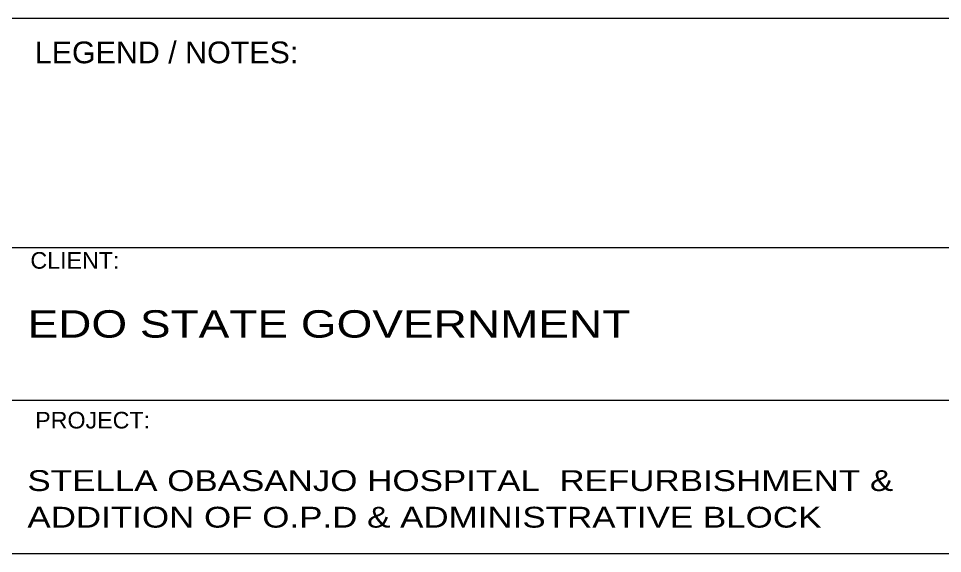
# Model space of a CAD drawing. Header units: millimetres. Extents: x -160614 to 59925, y -157025 to 0.
# Drawn here: x -71978 to -58475, y -129881 to -122056 of the extents above; entities that cross this region are included whole.
import ezdxf

# ---------------------------------------------------------------- set-up
doc = ezdxf.new("R2010")
doc.units = ezdxf.units.MM
doc.header["$LTSCALE"] = 8
doc.layers.add('Frame', color=9, linetype='Continuous', lineweight=9)
doc.styles.add('MARI3', font='arial.ttf', dxfattribs={"width": 1.2})
doc.styles.add('TTLB-A0-JeddahDP$0$Standard', font='txt_____.ttf')
doc.styles.add('TTLB-A0-JeddahDP$0$swis721', font='swiss.ttf')

msp = doc.modelspace()

# ---------------------------------------------------------------- linework, layer by layer
at = {"layer": 'Frame'}
for p, q in [((-16440.4, -122055.5), (-86027.4, -122055.5)), ((-16440.4, -125409.3), (-86027.4, -125409.3)), ((-58192.6, -127645.2), (-72110, -127645.2)), ((-86027.4, -129881.1, 0.4), (-16440.4, -129881.1, 0.4))]:
    msp.add_line(p, q, dxfattribs=at)

# ---------------------------------------------------------------- texts
at = {"layer": 'Frame', "style": 'MARI3', "width": 1.2}
for s, height, p in [('EDO STATE GOVERNMENT', 400.787, (-71846.3, -126723.5, 0)), ('STELLA OBASANJO HOSPITAL  REFURBISHMENT &', 304.598, (-71848, -128966.8, 0)), ('ADDITION OF O.P.D & ADMINISTRATIVE BLOCK', 304.598, (-71848, -129501.9, 0))]:
    msp.add_text(s, height=height, dxfattribs=at).set_placement(p)
at = {"layer": 'Frame', "attachment_point": 1}
for s, insert, char_height, width, style in [('{\\fArial|b0|i0|c0|p34;LEGEND / NOTES:}', (-71739.5, -122392.8), 317.963, 7631.121, 'TTLB-A0-JeddahDP$0$Standard'), ('CLIENT:', (-71804.4, -125472.4), 243.01, 5832.34, 'TTLB-A0-JeddahDP$0$swis721'), ('PROJECT:', (-71734, -127809), 243.01, 5832.34, 'TTLB-A0-JeddahDP$0$swis721')]:
    msp.add_mtext(s, dxfattribs=dict(at, insert=insert, char_height=char_height, width=width, style=style))

doc.saveas('drawing.dxf')
